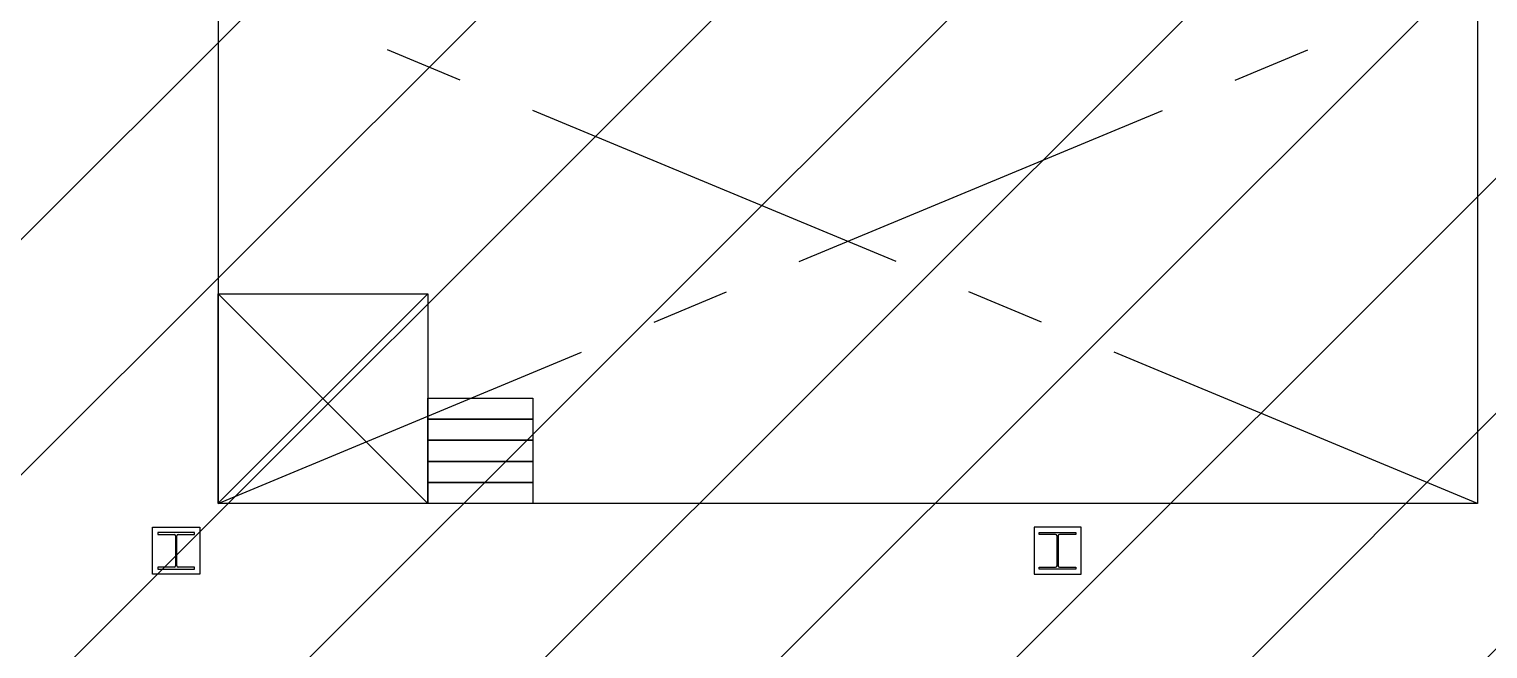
# Model space of a CAD drawing. Header units: millimetres. Extents: x -300 to 383236, y -195106 to -144646.
# Drawn here: x 374405 to 375239, y -149808 to -149453 of the extents above; entities that cross this region are included whole.
import ezdxf

# ---------------------------------------------------------------- set-up
doc = ezdxf.new("R2010")
doc.units = ezdxf.units.MM
doc.header["$LTSCALE"] = 60
doc.linetypes.add('CENTER', pattern=[2, 1.25, -0.25, 0.25, -0.25])
doc.linetypes.add('PHANTOM2', pattern=[31.75, 15.875, -3.175, 3.175, -3.175, 3.175, -3.175])
doc.layers.add('C_CEN', color=1, linetype='CENTER')
doc.layers.add('C_STEEL', color=2, linetype='Continuous')

# ---------------------------------------------------------------- blocks, each defined once
blk = doc.blocks.new('KEY PLAN_NEW')
h = blk.add_hatch()
h.set_pattern_fill('ANSI31', color=253, scale=2)
h.set_pattern_definition([(45, (-1396.921, -1800.0236), (-4.490128, 4.490128), [])])
edge = h.paths.add_edge_path()
edge.add_line((-2006.86, -1075.94), (-2006.86, -1091.94))
edge.add_line((-2006.86, -1091.94), (-2067.86, -1091.94))
edge.add_line((-2067.86, -1091.94), (-2067.86, -1375.94))
edge.add_line((-2067.86, -1375.94), (-2006.86, -1375.94))
edge.add_line((-2006.86, -1375.94), (-2006.86, -1391.94))
edge.add_line((-2006.86, -1391.94), (-2007.86, -1391.94))
edge.add_line((-2007.86, -1391.94), (-2007.86, -1488.94))
edge.add_line((-2007.86, -1488.94), (-2008.31, -1488.94))
edge.add_arc((-2028.72, -1493.5), 20.91, 12.5777, 76.5787)
edge.add_line((-2023.86, -1473.16), (-2023.86, -1391.94))
edge.add_line((-2023.86, -1391.94), (-2247.86, -1391.94))
edge.add_line((-2247.86, -1391.94), (-2247.86, -1488.94))
edge.add_line((-2247.86, -1488.94), (-2263.86, -1488.94))
edge.add_line((-2263.86, -1488.94), (-2263.86, -1452.18))
edge.add_line((-2263.86, -1452.18), (-2549.86, -1452.18))
edge.add_line((-2549.86, -1452.18), (-2549.86, -1488.94))
edge.add_line((-2549.86, -1488.94), (-2565.86, -1488.94))
edge.add_line((-2565.86, -1488.94), (-2565.86, -1427.94))
edge.add_line((-2565.86, -1427.94), (-2720.86, -1427.94))
edge.add_line((-2720.86, -1427.94), (-2720.86, -1411.94))
edge.add_line((-2720.86, -1411.94), (-2623.86, -1411.94))
edge.add_line((-2623.86, -1411.94), (-2623.86, -1075.94))
edge.add_line((-2623.86, -1075.94), (-2563.86, -1075.94))
edge.add_line((-2563.86, -1075.94), (-2563.86, -1071.94))
edge.add_line((-2563.86, -1071.94), (-2547.86, -1071.94))
edge.add_line((-2547.86, -1071.94), (-2547.86, -1091.94))
edge.add_line((-2547.86, -1091.94), (-2607.86, -1091.94))
edge.add_line((-2607.86, -1091.94), (-2607.86, -1411.94))
edge.add_line((-2607.86, -1411.94), (-2549.86, -1411.94))
edge.add_line((-2549.86, -1411.94), (-2549.86, -1436.18))
edge.add_line((-2549.86, -1436.18), (-2263.86, -1436.18))
edge.add_line((-2263.86, -1436.18), (-2263.86, -1375.94))
edge.add_line((-2263.86, -1375.94), (-2083.86, -1375.94))
edge.add_line((-2083.86, -1375.94), (-2083.86, -1075.94))
edge.add_line((-2083.86, -1075.94), (-2006.86, -1075.94))
at = {"color": 253}
for p, q in [((-2409.86, -1240.94, 46), (-2409.86, -1340.94, 46)), ((-2414.36, -1346.44, 46), (-2421.36, -1346.44, 46)), ((-2421.36, -1346.44, 46), (-2421.36, -1346.82, 46)), ((-2421.36, -1346.82, 46), (-2418.24, -1346.82, 46)), ((-2417.98, -1347.08, 46), (-2417.98, -1352.8, 46)), ((-2417.74, -1352.8, 46), (-2417.74, -1347.08, 46)), ((-2417.48, -1346.82, 46), (-2414.36, -1346.82, 46)), ((-2414.36, -1346.82, 46), (-2414.36, -1346.44, 46)), ((-2253.36, -1346.82, 46), (-2253.36, -1346.44, 46)), ((-2253.36, -1346.44, 46), (-2246.36, -1346.44, 46)), ((-2250.24, -1346.82, 46), (-2253.36, -1346.82, 46)), ((-2249.98, -1352.8, 46), (-2249.98, -1347.08, 46)), ((-2249.74, -1347.08, 46), (-2249.74, -1352.8, 46)), ((-2246.36, -1346.82, 46), (-2249.48, -1346.82, 46)), ((-2246.36, -1346.44, 46), (-2246.36, -1346.82, 46)), ((-2418.24, -1353.06, 46), (-2421.36, -1353.06, 46)), ((-2421.36, -1353.06, 46), (-2421.36, -1353.44, 46)), ((-2421.36, -1353.44, 46), (-2414.36, -1353.44, 46)), ((-2414.36, -1353.06, 46), (-2417.48, -1353.06, 46)), ((-2414.36, -1353.44, 46), (-2414.36, -1353.06, 46)), ((-2253.36, -1353.44, 46), (-2253.36, -1353.06, 46)), ((-2253.36, -1353.06, 46), (-2250.24, -1353.06, 46)), ((-2246.36, -1353.44, 46), (-2253.36, -1353.44, 46)), ((-2249.48, -1353.06, 46), (-2246.36, -1353.06, 46)), ((-2246.36, -1353.06, 46), (-2246.36, -1353.44, 46))]:
    blk.add_line(p, q, dxfattribs=at)
at = {"color": 253, "elevation": 46}
blk.add_lwpolyline([(-2409.86, -1240.94), (-2169.86, -1240.94), (-2169.86, -1340.94), (-2409.86, -1340.94)], dxfattribs=at)
for points in [[(-2409.86, -1300.94), (-2369.86, -1300.94), (-2369.86, -1340.94), (-2409.86, -1340.94)], [(-2369.86, -1324.86), (-2369.86, -1320.85), (-2349.88, -1320.85), (-2349.88, -1324.86)], [(-2369.86, -1328.88), (-2369.86, -1324.86), (-2349.88, -1324.86), (-2349.88, -1328.88)], [(-2369.86, -1332.89), (-2369.86, -1328.88), (-2349.88, -1328.88), (-2349.88, -1332.89)], [(-2369.86, -1336.91), (-2369.86, -1332.89), (-2349.88, -1332.89), (-2349.88, -1336.91)], [(-2369.86, -1340.92), (-2369.86, -1336.91), (-2349.88, -1336.91), (-2349.88, -1340.92)]]:
    blk.add_lwpolyline(points, close=True, dxfattribs=at)
at = {"color": 253}
for centre, start, end in [((-2418.24, -1347.08, 46), 0, 90), ((-2417.48, -1347.08, 46), 90, 180), ((-2250.24, -1347.08, 46), 0, 90), ((-2249.48, -1347.08, 46), 90, 180), ((-2418.24, -1352.8, 46), 270, 0), ((-2417.48, -1352.8, 46), 180, 270), ((-2250.24, -1352.8, 46), 270, 0), ((-2249.48, -1352.8, 46), 180, 270)]:
    blk.add_arc(centre, 0.26, start, end, dxfattribs=at)
at = {"layer": 'C_CEN', "color": 253}
for p, q in [((-2409.86, -1340.94, 46), (-2169.86, -1240.94, 46)), ((-2169.86, -1340.94, 46), (-2409.86, -1240.94, 46))]:
    blk.add_line(p, q, dxfattribs=at)
at = {"layer": 'C_CEN', "color": 253, "linetype": 'PHANTOM2', "ltscale": 0.1}
for p, q in [((-2369.86, -1300.94, 46), (-2409.88, -1340.94, 46)), ((-2369.86, -1340.92, 46), (-2409.86, -1300.92, 46))]:
    blk.add_line(p, q, dxfattribs=at)
at = {"layer": 'C_STEEL', "color": 253, "elevation": 46}
for points in [[(-2422.36, -1345.44), (-2413.36, -1345.44), (-2413.36, -1354.44), (-2422.36, -1354.44)], [(-2245.36, -1345.44), (-2254.36, -1345.44), (-2254.36, -1354.44), (-2245.36, -1354.44)]]:
    blk.add_lwpolyline(points, close=True, dxfattribs=at)

msp = doc.modelspace()

# ---------------------------------------------------------------- hatches: boundary and pattern name
h = msp.add_hatch()
h.set_pattern_fill('ANSI31', color=3, scale=30)
h.set_pattern_definition([(45, (370071.35, -304771.26), (-67.35192, 67.35192), [])])
h.paths.add_polyline_path([(376837.6, -151163.33), (373336.09, -151163.33), (373336.09, -148265.62), (376837.6, -148265.62)])

# ---------------------------------------------------------------- block references
at = {"xscale": 3, "yscale": 3, "zscale": 3}
msp.add_blockref('KEY PLAN_NEW', (381742.71, -145702.13), dxfattribs=at)

doc.saveas('drawing.dxf')
